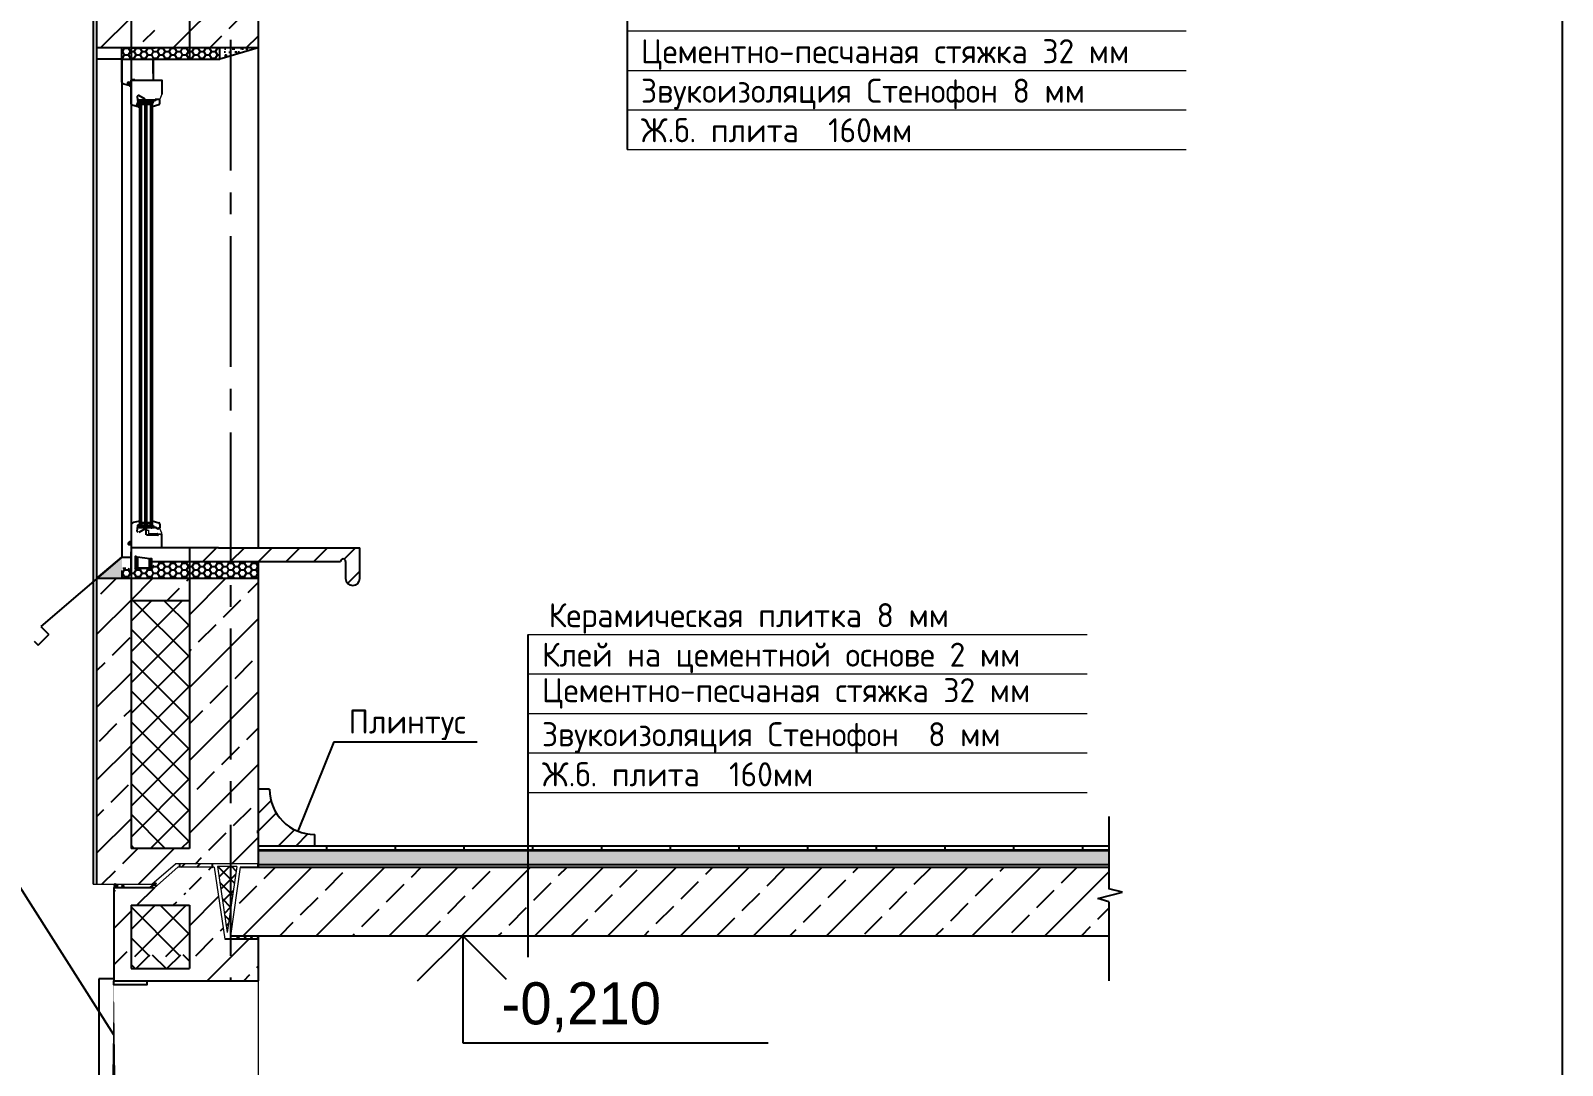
# Model space of a CAD drawing. Header units: millimetres. Extents: x -10163 to 1081624, y -5450 to 417560.
# Drawn here: x 436117 to 458409, y 62884 to 77947 of the extents above; entities that cross this region are included whole.
import ezdxf
from ezdxf.enums import TextEntityAlignment as Align

# ---------------------------------------------------------------- set-up
doc = ezdxf.new("R2010")
doc.units = ezdxf.units.MM
doc.linetypes.add('CENTER2', pattern=[28.575, 19.05, -3.175, 3.175, -3.175])
for name, color, linetype in [('0разрез', 7, 'Continuous'), ('1-VIS', 7, 'Continuous'), ('G_S1', 3, 'Continuous'), ('GASKET', 5, 'Continuous'), ('PVC', 7, 'Continuous'), ('ВЫНОСКИ_Р_СТ', 130, 'Continuous'), ('ГЕРМЕТИК', 50, 'Continuous'), ('НЕНЕСУЩ_СТЕНЫ', 232, 'Continuous'), ('ОКНА_Р_СТ', 90, 'Continuous'), ('оси', 1, 'CENTER2'), ('ПАРКЕТ', 30, 'Continuous'), ('ПРОКЛАДКА', 250, 'Continuous'), ('ПРОЁМЫ', 134, 'Continuous'), ('РАЗДЕЛИТ_ЛИНИИ', 150, 'Continuous'), ('разрез', 40, 'Continuous'), ('УПРУГ_РЕЗ_ПРОКЛАДКА', 130, 'Continuous'), ('УТЕПЛИТЕЛЬ', 30, 'Continuous'), ('ШТРИХ_УРП', 120, 'Continuous')]:
    doc.layers.add(name, color=color, linetype=linetype)
for name, color, linetype, lineweight in [('A-Wall-H', 250, 'Continuous', 20), ('bold', 7, 'Continuous', 35), ('RAZMER', 250, 'Continuous', 13), ('разрез по стене', 150, 'Continuous', 25)]:
    doc.layers.add(name, color=color, linetype=linetype, lineweight=lineweight)
doc.styles.add('GOST-2.304_Type-B', font='GOST Common.ttf')
doc.styles.add('Чертеж250', font='ofont.ru_GOST type B.ttf', dxfattribs={"height": 250})
pattern_1 = [(45, (308651.9, 38309.6), (-530.33, 530.33), []), (45, (309181.4, 38309.6), (-530.33, 530.33), [360, -150])]
pattern_2 = [(45, (308651.88, 38309.6), (-224.5064, 224.5064), []), (135, (308651.88, 38309.6), (-224.5064, -224.5064), [])]

msp = doc.modelspace()

# ---------------------------------------------------------------- hatches: boundary and pattern name
h = msp.add_hatch()
h.set_pattern_fill('ANSI31', color=256, scale=90)
h.set_pattern_definition([(45, (-44772.7, 228.36), (-202.05576, 202.05576), [])])
h.paths.add_polyline_path([(439027.934, 70418.475), (438849.425, 70418.475), (438427.934, 70418.475), (438427.934, 70410.101), (438427.934, 70218.475), (439027.934, 70218.475)])
h.paths.add_polyline_path([(440909.888, 70418.475), (439027.934, 70418.475), (439027.934, 70218.475), (439676.336, 70218.475), (440626.336, 70218.475, -1), (440701.336, 70218.475), (440701.336, 69969.538, 0.959833445), (440909.888, 69969.538)])
at = {"layer": '0разрез'}
h = msp.add_hatch(dxfattribs=at)
h.set_pattern_fill('AR-SAND', color=256, scale=2.5, angle=45)
h.set_pattern_definition([(82.5, (-2266756.48, -212416.24), (-89.345337, 83.6883723), [0, -96.52, 0, -107.95, 0, -103.1875]), (52.5, (-2266756.48, -212416.24), (-47.252732, 206.183213), [0, -52.07, 0, -86.995, 0, -33.3375]), (12.5, (-2266811.71, -212471.47), (139.5749565, 140.083078), [0, -31.75, 0, -114.3, 0, -149.225]), (2.5, (-2266811.71, -212471.47), (95.570277, 174.387695), [0, -15.875, 0, -74.93, 0, -85.725])])
h.paths.add_polyline_path([(437445.195, 70283.904), (437077.934, 69969.538), (437445.195, 69969.538), (437445.195, 70089.537)])
h.paths.add_polyline_path([(437445.195, 85240.436), (437445.195, 85434.434), (437078.365, 85120.436), (437445.195, 85120.436)])
at = {"layer": '1-VIS'}
h = msp.add_hatch(dxfattribs=at)
h.set_pattern_fill('ANSI38', scale=2.594415, style=0)
h.set_pattern_definition([(45, (412647.8324, 126062.488), (-5.824627, 5.824627), []), (135, (412647.8324, 126062.488), (-17.4738809, 5.824627), [20.593166, -12.3558997])])
h.paths.add_polyline_path([(437386.369, 65521.426), (437327.934, 65521.426), (437327.934, 65521.426, -0.781206619), (437327.934, 65469.538), (437386.369, 65469.538)])
at = {"layer": 'ОКНА_Р_СТ'}
h = msp.add_hatch(dxfattribs=at)
h.set_pattern_fill('HONEY', color=0, scale=450, style=0)
h.set_pattern_definition([(0, (371841.38, 117541.504), (84.375, 48.71393), [56.25, -112.5]), (120, (371841.38, 117541.504), (-84.375, 48.71393), [56.25, -112.5]), (60, (371841.38, 117541.504), (2e-07, 97.427858), [-112.5, 56.25])])
h.paths.add_polyline_path([(437444.3, 77695.436), (437444.73, 77533.138), (438337.934, 77533.138), (438527.934, 77533.138), (438595.126, 77533.138), (438870.392, 77533.138), (438870.392, 77695.436)])
h = msp.add_hatch(dxfattribs=at)
h.set_pattern_fill('AR-SAND', color=0, scale=50, style=0)
h.set_pattern_definition([(37.5, (371841.38, 117541.5), (-3.14967, 96.34119), [0, -76, 0, -85, 0, -81.25]), (7.5, (371841.38, 117541.5), (88.48884, 141.1073), [0, -41, 0, -68.5, 0, -26.25]), (327.5, (371779.88, 117541.5), (155.70709, 0.28295), [0, -25, 0, -90, 0, -117.5]), (317.5, (371779.88, 117541.5), (150.30633, 43.88378), [0, -12.5, 0, -59, 0, -67.5])])
h.paths.add_polyline_path([(439427.934, 77695.436), (438927.934, 77695.436), (438927.934, 77561.461)])
h = msp.add_hatch(dxfattribs=at)
h.set_pattern_fill('HONEY', color=0, scale=450, style=0)
h.set_pattern_definition([(0, (371841.38, 117640.606), (84.375, 48.71393), [56.25, -112.5]), (120, (371841.38, 117640.606), (-84.375, 48.71393), [56.25, -112.5]), (60, (371841.38, 117640.606), (2e-07, 97.427858), [-112.5, 56.25])])
h.paths.add_polyline_path([(437895.626, 70119.538), (437445.626, 70119.538), (437445.195, 69969.538), (439427.934, 69969.538), (439427.934, 70218.475), (438787.881, 70218.475), (437899.425, 70218.475)])
at = {"layer": 'ПАРКЕТ'}
h = msp.add_hatch(dxfattribs=at)
h.set_pattern_fill('ANSI32', color=0, scale=1444.738766, style=0)
h.set_pattern_definition([(45, (160442.47, 277923.93), (-383.0942, 383.0942), []), (45, (160697.87, 277923.93), (-383.0942, 383.0942), [])])
h.paths.add_polyline_path([(439593.047, 66905.103), (439427.934, 66905.103), (439427.934, 66079.538), (440253.499, 66079.538), (440253.499, 66244.651, -0.414213562)])
at = {"layer": 'ПРОКЛАДКА'}
h = msp.add_hatch(dxfattribs=at)
h.set_pattern_fill('ANSI31', color=0, scale=1250, style=0)
h.set_pattern_definition([(45, (371941.38, 102590.6), (-110.48543, 110.48543), [])])
h.paths.add_polyline_path([(438761.737, 65769.538), (438761.737, 65819.538), (438286.737, 65819.538), (438286.737, 65769.538)])
at = {"layer": 'разрез по стене', "transparency": 33554687}
h = msp.add_hatch(dxfattribs=at)
h.set_pattern_fill('JIS_STN_2.5', color=9, scale=300)
h.set_pattern_definition(pattern_1)
h.paths.add_polyline_path([(437077.934, 93252.154), (437577.934, 93252.154), (437577.934, 95409.759), (437077.934, 95409.759)])
h.paths.add_polyline_path([(437077.934, 95989.678), (437577.934, 95989.678), (437577.934, 101388.86), (437077.934, 101388.86)])
h.paths.add_polyline_path([(437577.934, 93202.154), (437077.934, 93202.154), (437077.934, 90277.154), (437577.934, 90277.154)])
h.paths.add_polyline_path([(437577.934, 85120.436), (437077.934, 85120.436), (437077.934, 81170.436), (437077.934, 80670.436), (437577.934, 80670.436)])
h.paths.add_polyline_path([(437577.934, 80620.436), (437077.934, 80620.436), (437077.934, 77695.436), (437577.934, 77695.436)])
h.paths.add_polyline_path([(437577.934, 69969.538), (437077.934, 69969.538), (437077.934, 65519.538), (437577.934, 65519.538)])
h = msp.add_hatch(dxfattribs=at)
h.set_pattern_fill('JIS_STN_2.5', color=9, scale=300)
h.set_pattern_definition(pattern_1)
h.paths.add_polyline_path([(439027.934, 69969.538), (438427.934, 69969.538), (438427.934, 65819.538), (439027.934, 65819.538)])
h.paths.add_polyline_path([(439427.934, 69969.538), (439027.934, 69969.538), (439027.934, 65819.538), (439427.934, 65819.538)])
h.paths.add_polyline_path([(438427.934, 69969.538), (437577.934, 69969.538), (437577.934, 69652.482), (438427.934, 69652.482)])
h.paths.add_polyline_path([(438225.41, 65819.538), (438427.934, 65819.538), (438427.934, 66041.71), (437577.934, 66041.71), (437577.934, 65519.538), (437882.877, 65519.538)])
h.paths.add_polyline_path([(439027.934, 79870.436), (438945.763, 79870.436), (438788.392, 80920.436), (438427.934, 80920.436), (438427.934, 77695.436), (439027.934, 77695.436)])
h.paths.add_polyline_path([(439427.934, 79870.436), (439027.934, 79870.436), (439027.934, 77695.436), (439427.934, 77695.436)])
edge = h.paths.add_edge_path(flags=16)
edge.add_arc((439293.236, 77811.925), 6.25, 0, 360)
h.paths.add_polyline_path([(438427.934, 77955.5), (437577.934, 77955.5), (437577.934, 77695.436), (437927.934, 77695.436), (438427.934, 77695.436)])
h.paths.add_polyline_path([(438427.934, 80920.436), (438261.737, 80920.436), (437919.204, 80620.436), (437577.934, 80620.436), (437577.934, 80364.955), (438427.934, 80364.955)])
h.paths.add_polyline_path([(438427.934, 81192.608), (437577.934, 81192.608), (437577.934, 80670.436), (437882.877, 80670.436), (438225.41, 80970.436), (438427.934, 80970.436)])
h.paths.add_polyline_path([(439027.934, 85120.436), (438427.934, 85120.436), (438427.934, 80970.436), (439027.934, 80970.436)])
h.paths.add_polyline_path([(439427.934, 85120.436), (439027.934, 85120.436), (439027.934, 80970.436), (439427.934, 80970.436)])
h.paths.add_polyline_path([(438427.934, 85120.436), (437577.934, 85120.436), (437577.934, 84829.807), (438427.934, 84829.807)])
edge = h.paths.add_edge_path()
edge.add_line((439427.934, 92452.154), (439027.934, 92452.154))
edge.add_line((439027.934, 92452.154), (439033.849, 90394.837))
edge.add_arc((439040.099, 90394.837), 6.25, 0, 180, ccw=False)
edge.add_arc((439040.099, 90394.837), 6.25, -180, 0, ccw=False)
edge.add_line((439033.849, 90394.837), (439033.83, 90277.154))
edge.add_line((439033.83, 90277.154), (439427.934, 90277.154))
edge.add_line((439427.934, 90277.154), (439427.934, 92452.154))
edge = h.paths.add_edge_path(flags=16)
edge.add_arc((439293.236, 90393.644), 6.25, 0, 360)
h.paths.add_polyline_path([(439027.934, 92452.154), (438945.763, 92452.154), (438788.392, 93502.154), (438427.934, 93502.154), (438427.934, 90277.154), (439027.934, 90277.154)])
h.paths.add_polyline_path([(438427.934, 90537.218), (437577.934, 90537.218), (437577.934, 90277.154), (438427.934, 90277.154)])
h.paths.add_polyline_path([(438427.934, 93502.154), (438261.737, 93502.154), (437919.204, 93202.154), (437577.934, 93202.154), (437577.934, 92946.673), (438427.934, 92946.673)])
h.paths.add_polyline_path([(438427.934, 93774.326), (437577.934, 93774.326), (437577.934, 93252.154), (437882.877, 93252.154), (438225.41, 93552.154), (438427.934, 93552.154)])
h.paths.add_polyline_path([(439027.934, 95409.759), (438427.934, 95409.759), (438427.934, 93552.154), (439027.934, 93552.154)])
h.paths.add_polyline_path([(439427.934, 95409.759), (439027.934, 95409.759), (439027.934, 93552.154), (439427.934, 93552.154)])
h.paths.add_polyline_path([(439427.934, 100588.86), (439027.934, 100588.86), (439027.934, 95989.678), (439427.934, 95989.678)])
h.paths.add_polyline_path([(439027.934, 100588.86), (438945.763, 100588.86), (438818.367, 101388.86), (438427.934, 101388.86), (438427.934, 95989.678), (439027.934, 95989.678)])
at = {"layer": 'разрез по стене'}
h = msp.add_hatch(dxfattribs=at)
h.set_pattern_fill('AR-SAND', color=9, scale=3, angle=-90)
h.set_pattern_definition([(307.5, (308651.88, 10617), (146.82397, 4.80009), [0, -115.824, 0, -129.54, 0, -123.825]), (277.5, (308651.88, 10617), (215.04753, -134.85698), [0, -62.484, 0, -104.394, 0, -40.005]), (237.5, (308651.88, 10710.72), (0.43116, -237.29771), [0, -38.1, 0, -137.16, 0, -179.07]), (227.5, (308651.88, 10710.72), (66.8788, -229.06694), [0, -19.05, 0, -89.916, 0, -102.87])])
h.paths.add_polyline_path([(451809.679, 66009.538), (439427.934, 66009.538), (439427.934, 65809.538), (451809.679, 65809.538)])
h = msp.add_hatch(dxfattribs=at)
h.set_pattern_fill('JIS_STN_2.5', color=9, scale=300)
h.set_pattern_definition([(45, (-2266756.5, -212416.24), (-530.33009, 530.33009), []), (45, (-2266227, -212416.24), (-530.33009, 530.33009), [360, -150])])
h.paths.add_polyline_path([(438261.737, 65769.538), (437919.204, 65469.538), (437577.934, 65469.538), (437577.934, 65214.057), (438427.934, 65214.057)])
h.paths.add_polyline_path([(438788.392, 65769.538), (438427.934, 65769.538), (438427.934, 64469.538), (439027.934, 64469.538), (439027.934, 64719.538), (438945.763, 64719.538)])
h.paths.add_polyline_path([(439427.934, 64719.538), (439027.934, 64719.538), (439027.934, 64469.538), (439427.934, 64469.538)])
h.paths.add_polyline_path([(439027.934, 64116.701), (439427.934, 64116.701), (439427.934, 64469.538), (439027.934, 64469.538)])
h.paths.add_polyline_path([(439427.934, 62535.242), (439027.934, 62535.242), (439027.934, 54769.538), (439427.934, 54769.538)])
h.paths.add_polyline_path([(438427.934, 64116.701), (439027.934, 64116.701), (439027.934, 64477.277), (438427.934, 64477.277)])
h.paths.add_polyline_path([(439027.934, 62535.242), (438427.934, 62535.242), (438427.934, 54769.538), (439027.934, 54769.538)])
h.paths.add_polyline_path([(437327.934, 64116.701), (437577.934, 64116.701), (437577.934, 65469.538), (437327.934, 65469.538)])
h.paths.add_polyline_path([(437577.934, 62535.242), (437327.934, 62535.242), (437327.934, 54769.538), (437577.934, 54769.538)])
h = msp.add_hatch(dxfattribs=at)
h.set_pattern_fill('JIS_STN_2.5', color=9, scale=300)
h.set_pattern_definition([(45, (308651.9, 10577), (-530.33, 530.33), []), (45, (309181.4, 10577), (-530.33, 530.33), [360, -150])])
h.paths.add_polyline_path([(451649.83, 65314.45), (452005.717, 65405.615), (451809.679, 65453.684), (451809.679, 65769.538), (439168.996, 65769.538), (439027.934, 64769.538), (439427.934, 64769.538), (451809.679, 64769.538), (451809.679, 65264.724)])
at = {"layer": 'УТЕПЛИТЕЛЬ'}
h = msp.add_hatch(dxfattribs=at)
h.set_pattern_fill('ANSI37', color=0, scale=100, style=0)
h.set_pattern_definition(pattern_2)
h.paths.add_polyline_path([(438427.934, 69652.482), (437577.934, 69652.482), (437577.934, 66041.71), (438427.934, 66041.71)])
h = msp.add_hatch(dxfattribs=at)
h.set_pattern_fill('ANSI37', color=0, scale=1150, style=0)
h.set_pattern_definition([(45, (371941.38, 102590.6), (-101.6466, 101.6466), []), (135, (371941.38, 102590.6), (-101.6466, -101.6466), [])])
h.paths.add_polyline_path([(439119.755, 65778.22), (438837.632, 65778.22), (438978.694, 64819.409)])
h = msp.add_hatch(dxfattribs=at)
h.set_pattern_fill('ANSI37', color=0, scale=100, style=0)
h.set_pattern_definition(pattern_2)
h.paths.add_polyline_path([(437577.934, 65214.057), (437577.934, 64469.538), (438427.934, 64469.538), (438427.934, 65214.057)])
h = msp.add_hatch(dxfattribs=at)
h.set_pattern_fill('ANSI37', color=0, scale=100)
h.set_pattern_definition([(45, (-1963451.6, -331967.07), (-224.506403, 224.506403), []), (135, (-1963451.6, -331967.07), (-224.506403, -224.506403), [])])
h.paths.add_polyline_path([(445882.119, 55369.537), (439427.934, 55369.537), (439427.934, 54769.538), (439568.996, 54769.538), (445884.209, 54769.538)])
h.paths.add_polyline_path([(452209.679, 55369.537), (445882.119, 55369.537), (445884.209, 54769.538), (452209.679, 54769.538)])
h.paths.add_polyline_path([(437577.934, 64293.119), (438427.934, 64293.119), (438427.934, 64494.477), (437577.934, 64494.477)])
h.paths.add_polyline_path([(438427.934, 62358.824), (437577.934, 62358.824), (437577.934, 54769.538), (438427.934, 54769.538)])
at = {"layer": 'ШТРИХ_УРП'}
h = msp.add_hatch(dxfattribs=at)
h.set_pattern_fill('HONEY', color=0, scale=250, style=0)
h.set_pattern_definition([(0, (371712.04, 102590.606), (46.875, 27.063294), [31.25, -62.5]), (120, (371712.04, 102590.606), (-46.875, 27.063294), [31.25, -62.5]), (60, (371712.04, 102590.606), (1e-07, 54.126588), [-62.5, 31.25])])
h.paths.add_polyline_path([(437956.773, 65536.8), (437946.289, 65539.332), (437840.406, 65469.538), (437934.918, 65469.538)])
h = msp.add_hatch(dxfattribs=at)
h.set_pattern_fill('HONEY', color=0, scale=500, style=0)
h.set_pattern_definition([(0, (371941.38, 102390.606), (93.75, 54.126587), [62.5, -125]), (120, (371941.38, 102390.606), (-93.75, 54.126588), [62.5, -125]), (60, (371941.38, 102390.606), (2e-07, 108.253175), [-125, 62.5])])
h.paths.add_polyline_path([(439427.934, 64769.538), (439127.934, 64769.538), (439127.934, 64719.538), (439427.934, 64719.538)])

# ---------------------------------------------------------------- linework, layer by layer
for p, q in [((437898.529, 77234.839), (437898.529, 77223.842)), ((437965.917, 70695.035), (437976.852, 70693.975)), ((437445.195, 70283.904), (437577.934, 70283.904)), ((438849.425, 70418.475), (437577.934, 70418.475)), ((442405.949, 64769.538), (441744.807, 64108.396)), ((442405.949, 64769.538), (442405.949, 63209.618)), ((442405.949, 64769.538), (443035.363, 64140.124)), ((442405.949, 63209.618), (446852.98, 63209.618))]:
    msp.add_line(p, q)
at = {"color": 1, "linetype": 'Continuous', "lineweight": 25}
for p, q in [((437694.09, 76923.313), (437894.141, 76938.254)), ((437894.141, 76923.313), (437694.09, 76938.254)), ((437694.09, 70729.896), (437894.141, 70714.955)), ((437894.141, 70729.896), (437694.09, 70714.955))]:
    msp.add_line(p, q, dxfattribs=at)
at = {"color": 5}
for p, q in [((437729.276, 76904.411), (437729.276, 76909.411)), ((437734.276, 76904.411), (437734.276, 76909.411)), ((437739.276, 76904.411), (437739.276, 76909.411)), ((437744.276, 76904.411), (437744.276, 76909.411)), ((437749.276, 76904.411), (437749.276, 76909.411)), ((437754.276, 76904.411), (437754.276, 76909.411)), ((437759.276, 76904.411), (437759.276, 76909.411)), ((437764.276, 76904.411), (437764.276, 76909.411)), ((437769.276, 76904.411), (437769.276, 76909.411)), ((437774.276, 76904.411), (437774.276, 76909.411)), ((437779.276, 76904.411), (437779.276, 76909.411)), ((437779.276, 76904.411), (437779.276, 76909.411)), ((437784.276, 76904.411), (437784.276, 76909.411)), ((437809.276, 76904.411), (437809.276, 76909.411)), ((437814.276, 76904.411), (437814.276, 76909.411)), ((437819.276, 76904.411), (437819.276, 76909.411)), ((437824.276, 76904.411), (437824.276, 76909.411)), ((437829.276, 76904.411), (437829.276, 76909.411)), ((437834.276, 76904.411), (437834.276, 76909.411)), ((437839.276, 76904.411), (437839.276, 76909.411)), ((437844.276, 76904.411), (437844.276, 76909.411)), ((437849.276, 76904.411), (437849.276, 76909.411)), ((437854.276, 76904.411), (437854.276, 76909.411)), ((437859.276, 76904.411), (437859.276, 76909.411)), ((437859.276, 76904.411), (437859.276, 76909.411)), ((437864.276, 76904.411), (437864.276, 76909.411)), ((437729.276, 76904.411), (437724.276, 76904.411)), ((437729.276, 76899.411), (437724.276, 76899.411)), ((437729.276, 76894.411), (437724.276, 76894.411)), ((437729.276, 76889.411), (437724.276, 76889.411)), ((437729.276, 76884.411), (437724.276, 76884.411)), ((437729.276, 76879.411), (437724.276, 76879.411)), ((437729.276, 76876.911), (437724.276, 76876.911)), ((437729.276, 76876.911), (437729.276, 76871.911)), ((437734.276, 76876.911), (437734.276, 76871.911)), ((437739.276, 76876.911), (437739.276, 76871.911)), ((437744.276, 76876.911), (437744.276, 76871.911)), ((437749.276, 76876.911), (437749.276, 76871.911)), ((437754.276, 76876.911), (437754.276, 76871.911)), ((437759.276, 76876.911), (437759.276, 76871.911)), ((437764.276, 76876.911), (437764.276, 76871.911)), ((437769.276, 76876.911), (437769.276, 76871.911)), ((437774.276, 76876.911), (437774.276, 76871.911)), ((437779.276, 76904.411), (437784.276, 76904.411)), ((437784.276, 76899.411), (437779.276, 76899.411)), ((437784.276, 76894.411), (437779.276, 76894.411)), ((437784.276, 76889.411), (437779.276, 76889.411)), ((437784.276, 76884.411), (437779.276, 76884.411)), ((437784.276, 76879.411), (437779.276, 76879.411)), ((437779.276, 76876.911), (437779.276, 76871.911)), ((437779.276, 76876.911), (437779.276, 76871.911)), ((437779.276, 76876.911), (437784.276, 76876.911)), ((437784.276, 76876.911), (437784.276, 76871.911)), ((437809.276, 76904.411), (437804.276, 76904.411)), ((437809.276, 76899.411), (437804.276, 76899.411)), ((437809.276, 76894.411), (437804.276, 76894.411)), ((437809.276, 76889.411), (437804.276, 76889.411)), ((437809.276, 76884.411), (437804.276, 76884.411)), ((437809.276, 76879.411), (437804.276, 76879.411)), ((437809.276, 76876.911), (437804.276, 76876.911)), ((437809.276, 76876.911), (437809.276, 76871.911)), ((437814.276, 76876.911), (437814.276, 76871.911)), ((437819.276, 76876.911), (437819.276, 76871.911)), ((437824.276, 76876.911), (437824.276, 76871.911)), ((437829.276, 76876.911), (437829.276, 76871.911)), ((437834.276, 76876.911), (437834.276, 76871.911)), ((437839.276, 76876.911), (437839.276, 76871.911)), ((437844.276, 76876.911), (437844.276, 76871.911)), ((437849.276, 76876.911), (437849.276, 76871.911)), ((437854.276, 76876.911), (437854.276, 76871.911)), ((437859.276, 76904.411), (437864.276, 76904.411)), ((437864.276, 76899.411), (437859.276, 76899.411)), ((437864.276, 76894.411), (437859.276, 76894.411)), ((437864.276, 76889.411), (437859.276, 76889.411)), ((437864.276, 76884.411), (437859.276, 76884.411)), ((437864.276, 76879.411), (437859.276, 76879.411)), ((437859.276, 76876.911), (437859.276, 76871.911)), ((437859.276, 76876.911), (437859.276, 76871.911)), ((437859.276, 76876.911), (437864.276, 76876.911)), ((437864.276, 76876.911), (437864.276, 76871.911)), ((437729.276, 70776.297), (437724.276, 70776.297)), ((437729.276, 70773.797), (437724.276, 70773.797)), ((437729.276, 70768.797), (437724.276, 70768.797)), ((437729.276, 70763.797), (437724.276, 70763.797)), ((437729.276, 70758.797), (437724.276, 70758.797)), ((437729.276, 70753.797), (437724.276, 70753.797)), ((437729.276, 70748.797), (437724.276, 70748.797)), ((437729.276, 70776.297), (437729.276, 70781.297)), ((437729.276, 70748.797), (437729.276, 70743.797)), ((437734.276, 70776.297), (437734.276, 70781.297)), ((437734.276, 70748.797), (437734.276, 70743.797)), ((437739.276, 70776.297), (437739.276, 70781.297)), ((437739.276, 70748.797), (437739.276, 70743.797)), ((437744.276, 70776.297), (437744.276, 70781.297)), ((437744.276, 70748.797), (437744.276, 70743.797)), ((437749.276, 70776.297), (437749.276, 70781.297)), ((437749.276, 70748.797), (437749.276, 70743.797)), ((437754.276, 70776.297), (437754.276, 70781.297)), ((437754.276, 70748.797), (437754.276, 70743.797)), ((437759.276, 70776.297), (437759.276, 70781.297)), ((437759.276, 70748.797), (437759.276, 70743.797)), ((437764.276, 70776.297), (437764.276, 70781.297)), ((437764.276, 70748.797), (437764.276, 70743.797)), ((437769.276, 70776.297), (437769.276, 70781.297)), ((437769.276, 70748.797), (437769.276, 70743.797)), ((437774.276, 70776.297), (437774.276, 70781.297)), ((437774.276, 70748.797), (437774.276, 70743.797)), ((437779.276, 70776.297), (437779.276, 70781.297)), ((437779.276, 70776.297), (437779.276, 70781.297)), ((437779.276, 70776.297), (437784.276, 70776.297)), ((437784.276, 70773.797), (437779.276, 70773.797)), ((437784.276, 70768.797), (437779.276, 70768.797)), ((437784.276, 70763.797), (437779.276, 70763.797)), ((437784.276, 70758.797), (437779.276, 70758.797)), ((437784.276, 70753.797), (437779.276, 70753.797)), ((437779.276, 70748.797), (437779.276, 70743.797)), ((437779.276, 70748.797), (437779.276, 70743.797)), ((437779.276, 70748.797), (437784.276, 70748.797)), ((437784.276, 70776.297), (437784.276, 70781.297)), ((437784.276, 70748.797), (437784.276, 70743.797)), ((437809.276, 70776.297), (437804.276, 70776.297)), ((437809.276, 70773.797), (437804.276, 70773.797)), ((437809.276, 70768.797), (437804.276, 70768.797)), ((437809.276, 70763.797), (437804.276, 70763.797)), ((437809.276, 70758.797), (437804.276, 70758.797)), ((437809.276, 70753.797), (437804.276, 70753.797)), ((437809.276, 70748.797), (437804.276, 70748.797)), ((437809.276, 70776.297), (437809.276, 70781.297)), ((437809.276, 70748.797), (437809.276, 70743.797)), ((437814.276, 70776.297), (437814.276, 70781.297)), ((437814.276, 70748.797), (437814.276, 70743.797)), ((437819.276, 70776.297), (437819.276, 70781.297)), ((437819.276, 70748.797), (437819.276, 70743.797)), ((437824.276, 70776.297), (437824.276, 70781.297)), ((437824.276, 70748.797), (437824.276, 70743.797)), ((437829.276, 70776.297), (437829.276, 70781.297)), ((437829.276, 70748.797), (437829.276, 70743.797)), ((437834.276, 70776.297), (437834.276, 70781.297)), ((437834.276, 70748.797), (437834.276, 70743.797)), ((437839.276, 70776.297), (437839.276, 70781.297)), ((437839.276, 70748.797), (437839.276, 70743.797)), ((437844.276, 70776.297), (437844.276, 70781.297)), ((437844.276, 70748.797), (437844.276, 70743.797)), ((437849.276, 70776.297), (437849.276, 70781.297)), ((437849.276, 70748.797), (437849.276, 70743.797)), ((437854.276, 70776.297), (437854.276, 70781.297)), ((437854.276, 70748.797), (437854.276, 70743.797)), ((437859.276, 70776.297), (437859.276, 70781.297)), ((437859.276, 70776.297), (437859.276, 70781.297)), ((437859.276, 70776.297), (437864.276, 70776.297)), ((437864.276, 70773.797), (437859.276, 70773.797)), ((437864.276, 70768.797), (437859.276, 70768.797)), ((437864.276, 70763.797), (437859.276, 70763.797)), ((437864.276, 70758.797), (437859.276, 70758.797)), ((437864.276, 70753.797), (437859.276, 70753.797)), ((437859.276, 70748.797), (437859.276, 70743.797)), ((437859.276, 70748.797), (437859.276, 70743.797)), ((437859.276, 70748.797), (437864.276, 70748.797)), ((437864.276, 70776.297), (437864.276, 70781.297)), ((437864.276, 70748.797), (437864.276, 70743.797))]:
    msp.add_line(p, q, dxfattribs=at)
at = {"ltscale": 10}
msp.add_lwpolyline([(415302.299, 43045.632), (458408.84, 43045.632), (458408.84, 119661.707), (415302.299, 119661.707)], close=True, dxfattribs=at)
at = {"color": 1, "linetype": 'Continuous', "lineweight": 25}
for points in [[(437704.139, 76923.313), (437694.09, 76923.313), (437694.09, 76938.254), (437894.141, 76938.254), (437894.141, 76923.313)], [(437704.139, 70729.896), (437694.09, 70729.896), (437694.09, 70714.955), (437894.141, 70714.955), (437894.141, 70729.896)]]:
    msp.add_lwpolyline(points, close=True, dxfattribs=at)
at = {"color": 5}
for points in [[(437784.276, 76909.411), (437784.276, 76871.911), (437724.276, 76871.911), (437724.276, 76909.411)], [(437864.276, 76909.411), (437864.276, 76871.911), (437804.276, 76871.911), (437804.276, 76909.411)], [(437779.276, 76904.411), (437779.276, 76876.911), (437729.276, 76876.911), (437729.276, 76904.411)], [(437859.276, 76904.411), (437859.276, 76876.911), (437809.276, 76876.911), (437809.276, 76904.411)], [(437784.276, 70743.797), (437784.276, 70781.297), (437724.276, 70781.297), (437724.276, 70743.797)], [(437779.276, 70748.797), (437779.276, 70776.297), (437729.276, 70776.297), (437729.276, 70748.797)], [(437864.276, 70743.797), (437864.276, 70781.297), (437804.276, 70781.297), (437804.276, 70743.797)], [(437859.276, 70748.797), (437859.276, 70776.297), (437809.276, 70776.297), (437809.276, 70748.797)]]:
    msp.add_lwpolyline(points, close=True, dxfattribs=at)
at = {"layer": '0разрез', "ltscale": 10}
for p, q in [((440531.306, 67592.465), (440006.017, 66292.772)), ((440531.306, 67592.465), (442616.16, 67592.465)), ((437919.204, 65469.538), (437577.934, 65469.538))]:
    msp.add_line(p, q, dxfattribs=at)
at = {"layer": '0разрез'}
for p, q in [((437327.934, 63325.972), (435699.169, 65897.139)), ((437577.934, 64293.119), (438427.934, 64293.119)), ((437327.934, 64141.701), (437109.347, 64141.701)), ((437109.347, 64141.701), (437109.347, 62510.242)), ((437327.934, 64141.701), (437327.934, 64116.701)), ((437327.934, 64116.701), (439427.934, 64116.701))]:
    msp.add_line(p, q, dxfattribs=at)
at = {"layer": '0разрез', "lineweight": 15}
msp.add_line((439427.934, 64116.701), (439427.934, 62535.242), dxfattribs=at)
at = {"layer": '0разрез'}
msp.add_lwpolyline([(437327.934, 64116.701, 0, 0, 0), (437327.934, 62535.242, 50, 50, 0), (437327.934, 64116.701, 50, 50, 0)], format="xyseb", dxfattribs=at)
msp.add_lwpolyline([(437327.934, 64116.701), (437807.045, 64116.701), (437807.045, 64056.02), (437327.934, 64056.02)], close=True, dxfattribs=at)
at = {"layer": 'A-Wall-H', "color": 0}
for p, q in [((437882.877, 65519.538), (438225.41, 65819.538)), ((437919.204, 65469.538), (438261.737, 65769.538)), ((439427.934, 65819.538), (438225.41, 65819.538)), ((438788.392, 65769.538), (438261.737, 65769.538)), ((438788.392, 65769.538), (438945.763, 64719.538)), ((438837.632, 65778.22), (438978.694, 64819.409)), ((439119.755, 65778.22), (438837.632, 65778.22)), ((439119.755, 65778.22), (438978.694, 64819.409)), ((439168.996, 65769.538), (439027.934, 64769.538)), ((437027.934, 65519.538), (437882.877, 65519.538))]:
    msp.add_line(p, q, dxfattribs=at)
at = {"layer": 'bold'}
msp.add_arc((437321.463, 65495.482), 26.739, 284.0048999, 75.9951001, dxfattribs=at)
at = {"layer": 'G_S1'}
for points in [[(437704.276, 75334.236), (437704.276, 76923.313), (437724.276, 76923.312), (437724.276, 75334.236)], [(437784.276, 75334.236), (437784.276, 76923.314), (437804.276, 76923.313), (437804.276, 75334.236)], [(437864.276, 75334.236), (437864.276, 76923.314), (437884.276, 76923.313), (437884.276, 75334.236)], [(437724.276, 75334.236), (437724.276, 70729.896), (437704.276, 70729.896), (437704.276, 75334.236)], [(437804.276, 75334.236), (437804.276, 70729.896), (437784.276, 70729.896), (437784.276, 75334.236)], [(437884.276, 75334.236), (437884.276, 70729.9), (437864.276, 70729.9), (437864.276, 75334.236)]]:
    msp.add_lwpolyline(points, dxfattribs=at)
at = {"layer": 'GASKET', "color": 5, "linetype": 'Continuous'}
for points in [[(437563.857, 77188.726, 0.414213562), (437560.357, 77192.226), (437559.857, 77192.226, 0.414213562), (437558.357, 77190.726), (437558.357, 77186.494), (437556.857, 77185.628, -0.577350269), (437552.357, 77188.226), (437552.357, 77190.476, 0.414213562), (437549.857, 77192.976), (437548.357, 77192.976, 0.020024071), (437546.957, 77192.92, 0.390946884), (437542.357, 77187.936), (437542.357, 77163.016, 0.390946884), (437546.957, 77158.032), (437548.357, 77157.976), (437549.857, 77157.976, 0.414213562), (437552.357, 77160.476), (437552.357, 77162.726, -0.577350269), (437556.857, 77165.324), (437558.357, 77164.458), (437558.357, 77144.224), (437575.276, 77139.152, 0.502334175), (437577.207, 77140.589), (437577.207, 77174.398), (437565.02, 77178.051, -0.349418093), (437563.857, 77179.513)], [(437690.926, 76892.522, 0.414213562), (437687.426, 76896.022), (437686.926, 76896.022, 0.414213562), (437685.426, 76894.522), (437685.426, 76890.29), (437683.926, 76889.424, -0.577350269), (437679.426, 76892.022), (437679.426, 76894.272, 0.414213562), (437676.926, 76896.772), (437675.426, 76896.772, 0.020024071), (437674.026, 76896.716, 0.390946884), (437669.426, 76891.732), (437669.426, 76866.812, 0.390946884), (437674.026, 76861.828), (437675.426, 76861.772), (437676.926, 76861.772, 0.414213562), (437679.426, 76864.272), (437679.426, 76866.522, -0.577350269), (437683.926, 76869.12), (437685.426, 76868.254), (437685.426, 76848.02), (437702.345, 76842.948, 0.502334175), (437704.276, 76844.384), (437704.276, 76878.194), (437692.09, 76881.847, -0.349418093), (437690.926, 76883.309)], [(437564.752, 70464.588, -0.414213562), (437561.252, 70461.088), (437560.752, 70461.088, -0.414213562), (437559.252, 70462.588), (437559.252, 70466.82), (437557.752, 70467.686, 0.577350269), (437553.252, 70465.088), (437553.252, 70462.838, -0.414213562), (437550.752, 70460.338), (437549.252, 70460.338, -0.020024071), (437547.852, 70460.394, -0.390946884), (437543.252, 70465.378), (437543.252, 70490.298, -0.390946884), (437547.852, 70495.282), (437549.252, 70495.338), (437550.752, 70495.338, -0.414213562), (437553.252, 70492.838), (437553.252, 70490.588, 0.577350269), (437557.752, 70487.99), (437559.252, 70488.856), (437559.252, 70509.09), (437576.172, 70514.162, -0.502334175), (437578.102, 70512.725), (437578.102, 70478.916), (437565.916, 70475.263, 0.349418093), (437564.752, 70473.801)]]:
    msp.add_lwpolyline(points, format="xyb", close=True, dxfattribs=at)
at = {"layer": 'PVC'}
for p, q in [((437459.07, 77533.138), (437502.041, 77533.138)), ((437737.419, 77533.138), (437780.391, 77533.138)), ((437836.07, 77533.138), (437880.391, 77533.138)), ((437543.73, 77194.888), (437542.23, 77194.888)), ((437542.23, 77159.888), (437543.73, 77159.888)), ((437546.23, 77190.138), (437546.23, 77192.388)), ((437546.23, 77162.388), (437546.23, 77164.638)), ((437552.23, 77188.406), (437550.73, 77187.54)), ((437550.73, 77167.236), (437552.23, 77166.37)), ((437552.23, 77196.638), (437552.23, 77188.406)), ((437552.23, 77166.37), (437552.23, 77148.138)), ((437577.207, 77234.839), (437634.518, 77234.839)), ((437592.442, 77223.842), (437635.413, 77223.842)), ((437870.791, 77223.842), (437913.763, 77223.842)), ((437969.442, 77223.842), (438013.763, 77223.842)), ((437665.678, 76980.013), (437677.874, 76910.845)), ((437683.528, 77000.878), (437667.079, 76984.429)), ((437678.102, 76908.24), (437678.102, 76894.842)), ((437783.102, 76947.667), (437689.563, 77001.672)), ((437785.602, 76929.842), (437785.602, 76943.337)), ((437795.602, 76927.342), (437788.102, 76927.342)), ((437884.276, 76872.603), (437911.9, 76926.479)), ((437922.693, 76933.233), (437938.102, 76933.233)), ((437940.602, 76935.733), (437940.602, 76937.733)), ((437951.102, 76948.233), (437962.661, 76948.233)), ((437962.661, 76948.233), (437994.352, 76948.233)), ((437998.102, 76944.483), (437994.352, 76948.233)), ((437998.102, 76890.066), (437998.102, 76944.483)), ((438024.352, 77027.342), (438021.852, 77027.342)), ((437677.102, 76885.592), (437675.602, 76885.592)), ((437675.602, 76850.592), (437677.102, 76850.592)), ((437679.602, 76880.842), (437679.602, 76883.092)), ((437679.602, 76853.092), (437679.602, 76855.342)), ((437685.602, 76879.11), (437684.102, 76878.244)), ((437684.102, 76857.94), (437685.602, 76857.074)), ((437685.602, 76887.342), (437685.602, 76879.11)), ((437685.602, 76857.074), (437685.602, 76838.842)), ((437884.276, 76844.733), (437884.276, 76900.472)), ((437884.276, 76843.313), (437984.53, 76871.127)), ((437578.102, 70745.932), (437578.102, 70418.475)), ((437578.102, 70745.932), (437578.102, 70418.475)), ((437704.276, 70804.924), (437607.75, 70784.569)), ((437665.678, 70662.304), (437677.874, 70731.472)), ((437678.102, 70734.077), (437678.102, 70747.475)), ((437678.102, 70734.077), (437678.102, 70747.475)), ((437783.102, 70694.65), (437689.563, 70640.645)), ((437785.602, 70712.475), (437785.602, 70698.98)), ((437795.602, 70714.975), (437788.102, 70714.975)), ((437798.102, 70604.975), (437798.102, 70712.475)), ((437884.276, 70809.895), (437984.53, 70782.081)), ((437884.276, 70747.491), (437911.9, 70726.729)), ((437922.693, 70719.975), (437938.102, 70719.975)), ((437940.602, 70717.475), (437940.602, 70715.475)), ((437951.102, 70704.975), (437962.661, 70704.975)), ((437966.214, 70696.719), (437965.123, 70702.909)), ((437976.852, 70693.975), (437975.43, 70702.041)), ((437977.892, 70704.975), (437994.352, 70704.975)), ((437998.102, 70708.725), (437994.352, 70704.975)), ((437998.102, 70763.143), (437998.102, 70708.725)), ((437553.126, 70493.622), (437553.126, 70505.176)), ((437683.528, 70641.439), (437667.079, 70657.888)), ((437968.409, 70599.975), (437803.102, 70599.975)), ((437968.153, 70613.087), (437970.823, 70603.122)), ((438007.937, 70614.051), (437969.702, 70614.972)), ((438021.852, 70614.975), (438007.937, 70614.051)), ((438024.352, 70614.975), (438021.852, 70614.975)), ((438028.102, 70611.225), (438024.352, 70614.975)), ((438028.102, 70418.475), (438028.102, 70611.225)), ((437459.965, 70120.176), (437502.937, 70120.176)), ((437738.315, 70120.176), (437781.287, 70120.176)), ((437836.965, 70120.176), (437881.287, 70120.176)), ((437836.965, 70120.176), (437881.287, 70120.176))]:
    msp.add_line(p, q, dxfattribs=at)
at = {"layer": 'PVC', "linetype": 'Continuous', "lineweight": 0}
for p, q in [((437876.602, 76938.254), (437805.602, 76938.254)), ((437878.102, 76939.754), (437876.602, 76938.254)), ((437879.602, 76938.254), (437878.102, 76939.754)), ((437925.602, 76938.254), (437879.602, 76938.254)), ((437928.102, 76945.754), (437928.102, 76940.754)), ((437939.956, 76948.254), (437930.602, 76948.254)), ((437953.268, 76949.138), (437939.956, 76948.254)), ((437991.852, 76948.233), (437977.937, 76949.158)), ((437994.352, 76948.233), (437991.852, 76948.233)), ((437998.102, 76951.983), (437994.352, 76948.233)), ((438028.102, 77023.233), (437998.102, 76951.983)), ((437803.102, 70712.455), (437803.102, 70679.975)), ((437876.602, 70714.955), (437805.602, 70714.955)), ((437805.602, 70677.475), (437830.602, 70677.475)), ((437872.834, 70704.955), (437815.602, 70704.955)), ((437833.102, 70674.975), (437833.102, 70602.475)), ((437878.102, 70713.455), (437876.602, 70714.955)), ((437879.602, 70714.955), (437878.102, 70713.455)), ((437925.602, 70714.955), (437879.602, 70714.955)), ((437916.506, 70704.955), (437883.37, 70704.955)), ((437928.102, 70707.455), (437928.102, 70712.455)), ((437939.956, 70704.955), (437930.602, 70704.955)), ((437953.268, 70704.071), (437939.956, 70704.955)), ((437975.64, 70701.122), (437976.801, 70694.541)), ((437991.852, 70704.975), (437977.937, 70704.051)), ((437994.352, 70704.975), (437991.852, 70704.975)), ((437998.102, 70701.225), (437994.352, 70704.975)), ((438028.102, 70629.975), (437998.102, 70701.225)), ((437845.602, 70627.475), (437964.812, 70627.475)), ((437979.602, 70614.975), (438007.892, 70614.975)), ((438007.892, 70614.975), (438024.352, 70614.975)), ((438024.352, 70614.975), (438028.102, 70618.725)), ((438028.102, 70618.725), (438028.102, 70629.975))]:
    msp.add_line(p, q, dxfattribs=at)
at = {"layer": 'PVC'}
for points in [[(437550.342, 77146.689), (437474.378, 77167.044, -0.339454259), (437444.73, 77205.681), (437444.73, 77533.138), (437894.73, 77533.138), (437894.73, 77340.388), (437894.73, 77340.388), (437894.73, 77332.888), (437894.73, 77321.638)], [(437683.714, 76837.393), (437607.75, 76857.748, -0.339454259), (437578.102, 76896.385), (437578.102, 77223.842), (438028.102, 77223.842), (438028.102, 77031.092), (438024.352, 77027.342), (438028.102, 77023.592), (438028.102, 77023.592)], [(437659.626, 70121.784, 0.414213562), (437662.126, 70124.284), (437662.126, 70279.081, 0.252263653), (437661.001, 70281.169, -0.152167248), (437654.403, 70289.222, 0.305614685), (437652.086, 70290.784), (437639.626, 70290.784, 0.414213562), (437637.126, 70288.284), (437637.126, 70124.284, 0.414213562), (437639.626, 70121.784)], [(437639.626, 70121.784), (437879.126, 70121.784, 0.414213562), (437881.626, 70124.284), (437881.626, 70233.284, 0.414213562), (437879.126, 70235.784), (437859.126, 70235.784, 0.414213562), (437856.626, 70233.284), (437856.626, 70124.284, 0.414213562), (437859.126, 70121.784)]]:
    msp.add_lwpolyline(points, format="xyb", dxfattribs=at)
msp.add_lwpolyline([(437856.626, 70243.784, 0.414213562), (437859.126, 70241.284), (437879.126, 70241.284, 0.414213562), (437881.626, 70243.784), (437881.626, 70255.784, 0.414213562), (437879.126, 70258.284), (437859.126, 70258.284, 0.414213562), (437856.626, 70255.784)], format="xyb", close=True, dxfattribs=at)
for centre, radius, start, end in [((437542.23, 77177.388), 17.5, 90.0000001, 270.0000001), ((437543.73, 77192.388), 2.5, 0.0000001, 90.0000001), ((437543.73, 77162.388), 2.5, 270.0000001, 0.0000001), ((437549.23, 77190.138), 3, 180.0000001, 300.0000001), ((437549.23, 77164.638), 3, 60.0000001, 180.0000001), ((437550.73, 77148.138), 1.5, 255.0000001, 0.0000001), ((437670.602, 76980.881), 5, 134.8069067, 190.0000001), ((437663.102, 76908.24), 15, 0.0000001, 10.0000001), ((437687.063, 76997.342), 5, 60.0000001, 135.0000001), ((437780.602, 76943.337), 5, 0.0000001, 60.0000001), ((437788.102, 76929.842), 2.5, 180.0000001, 270.0000001), ((437795.602, 76929.842), 2.5, 270.0000001, 0.0000001), ((437922.693, 76921.233), 12, 90, 154.0795289), ((437938.102, 76935.733), 2.5, 270, 0), ((437951.102, 76937.733), 10.5, 90, 180), ((437675.602, 76868.092), 17.5, 90.0000001, 270.0000001), ((437677.102, 76883.092), 2.5, 0.0000001, 90.0000001), ((437677.102, 76853.092), 2.5, 270.0000001, 0.0000001), ((437680.602, 76894.842), 2.5, 180.0000001, 270.0000001), ((437682.602, 76880.842), 3, 180.0000001, 300.0000001), ((437682.602, 76855.342), 3, 60.0000001, 180.0000001), ((437680.602, 76887.342), 5, 0.0000001, 90.0000001), ((437684.102, 76838.842), 1.5, 255.0000001, 0.0000001), ((437978.102, 76890.066), 20, 288.7480945, 0), ((437618.102, 70745.932), 40, 104.9999999, 179.9999999), ((437618.102, 70745.932), 40, 104.9999999, 179.9999999), ((437663.102, 70734.077), 15, 349.9999999, 359.9999999), ((437663.102, 70734.077), 15, 349.9999999, 359.9999999), ((437680.602, 70747.475), 2.5, 89.9999999, 179.9999999), ((437680.602, 70747.475), 2.5, 89.9999999, 179.9999999), ((437703.677, 70699.269), 55.709, 89.383336, 114.4682902), ((437703.677, 70699.269), 55.709, 89.383336, 114.4682902), ((437780.602, 70698.98), 5, 299.9999999, 359.9999999), ((437780.602, 70698.98), 5, 299.9999999, 359.9999999), ((437788.102, 70712.475), 2.5, 89.9999999, 179.9999999), ((437795.602, 70712.475), 2.5, 359.9999999, 89.9999999), ((437922.693, 70731.975), 12, 205.9204711, 270), ((437922.693, 70731.975), 12, 205.9204711, 270), ((437938.102, 70717.475), 2.5, 0, 90), ((437951.102, 70715.475), 10.5, 180, 270), ((437962.661, 70702.475), 2.5, 10, 90), ((437963.752, 70696.285), 2.5, 330, 10), ((437977.892, 70702.475), 2.5, 90, 190), ((437978.102, 70763.143), 20, 0, 71.2519055), ((437551.626, 70505.176), 1.5, 359.9999999, 104.9999999), ((437670.602, 70661.436), 5, 169.9999999, 225.1930933), ((437969.602, 70613.475), 1.5, 86.1999999, 194.9999999), ((437968.409, 70602.475), 2.5, 269.9999999, 14.9999999)]:
    msp.add_arc(centre, radius, start, end, dxfattribs=at)
at = {"layer": 'PVC', "linetype": 'Continuous', "lineweight": 0}
for centre, radius, start, end in [((437805.602, 76940.754), 2.5, 180.0000001, 270.0000001), ((437925.602, 76940.754), 2.5, 270.0000001, 0.0000001), ((437930.602, 76945.754), 2.5, 90.0000001, 180.0000001), ((437805.602, 70712.455), 2.5, 89.9999999, 179.9999999), ((437805.602, 70679.975), 2.5, 179.9999999, 269.9999999), ((437815.602, 70702.455), 2.5, 89.9999999, 179.9999999), ((437830.602, 70674.975), 2.5, 359.9999999, 89.9999999), ((437878.102, 70713.455), 10, 238.2116693, 301.7883305), ((437916.506, 70702.455), 2.5, 19.9932706, 89.9999999), ((437925.602, 70712.455), 2.5, 359.9999999, 89.9999999), ((437930.602, 70707.455), 2.5, 179.9999999, 269.9999999), ((437978.102, 70701.556), 2.5, 93.7999999, 189.9999999), ((437964.812, 70624.975), 2.5, 9.5940681, 89.9999999), ((437979.602, 70627.475), 12.5, 189.5940681, 269.9999999), ((437673.143, 70278.663), 2.5, 89.9999999, 179.9999999), ((437843.489, 70253.695), 5.534, 12.5446329, 56.8679304)]:
    msp.add_arc(centre, radius, start, end, dxfattribs=at)
at = {"layer": 'RAZMER', "color": 0}
for p, q in [((444799.629, 77942.413), (452936.292, 77942.413)), ((444799.629, 77367.413), (452936.292, 77367.413)), ((444799.629, 76792.413), (452936.292, 76792.413)), ((444799.629, 76217.413), (452936.292, 76217.413)), ((443358.806, 69157.539), (451495.469, 69157.539)), ((443358.806, 68582.539), (451495.469, 68582.539)), ((443358.806, 68007.539), (451495.469, 68007.539)), ((443358.806, 67432.539), (451495.469, 67432.539)), ((443358.806, 66857.539), (451495.469, 66857.539))]:
    msp.add_line(p, q, dxfattribs=at)
at = {"layer": 'ВЫНОСКИ_Р_СТ', "color": 0}
for p, q in [((444799.629, 81492.206), (444799.629, 76217.413)), ((443358.806, 64457.746), (443358.806, 69157.539))]:
    msp.add_line(p, q, dxfattribs=at)
at = {"layer": 'ГЕРМЕТИК', "color": 0, "const_width": 25}
msp.add_lwpolyline([(437446.684, 65493.976, 1), (437471.684, 65493.976, 1)], format="xyb", close=True, dxfattribs=at)
at = {"layer": 'НЕНЕСУЩ_СТЕНЫ', "color": 0}
msp.add_line((439427.934, 77695.436), (438277.934, 77695.436), dxfattribs=at)
at = {"layer": 'ОКНА_Р_СТ', "color": 0}
for p, q in [((439427.934, 77695.436), (438870.392, 77533.138)), ((437898.529, 77533.138), (437898.529, 77234.839)), ((437577.934, 70018.971), (437577.934, 70360.101)), ((438427.934, 70418.475), (438427.934, 70410.101)), ((438849.425, 70418.475), (440909.888, 70418.475)), ((438849.425, 70418.475), (440909.888, 70418.475)), ((437881.626, 70218.475), (439676.336, 70218.475)), ((438849.425, 70218.475), (440626.336, 70218.475)), ((438849.425, 70218.475), (440626.336, 70218.475))]:
    msp.add_line(p, q, dxfattribs=at)
for centre, radius, start, end in [((440663.836, 70218.475), 37.5, 0, 180), ((440663.836, 70218.475), 37.5, 0, 180), ((440805.612, 69973.814), 104.364, 182.3482117, 357.6517883)]:
    msp.add_arc(centre, radius, start, end, dxfattribs=at)
at = {"layer": 'оси', "ltscale": 100, "transparency": 33554687}
msp.add_line((439027.934, 106388.86), (439027.934, 64116.701), dxfattribs=at)
at = {"layer": 'ПАРКЕТ', "color": 0}
msp.add_lwpolyline([(439593.047, 66905.103), (439427.934, 66905.103), (439427.934, 66079.538), (440253.499, 66079.538), (440253.499, 66244.651)], dxfattribs=at)
msp.add_arc((440253.499, 66905.103), 660.452, 180, 270, dxfattribs=at)
at = {"layer": 'ПРОКЛАДКА', "color": 0}
for p, q in [((438286.737, 65769.538), (438286.737, 65819.538)), ((438761.737, 65769.538), (438761.737, 65819.538))]:
    msp.add_line(p, q, dxfattribs=at)
at = {"layer": 'ПРОЁМЫ', "color": 0}
msp.add_line((439427.934, 70218.475), (439427.934, 70018.971), dxfattribs=at)
msp.add_line((439427.934, 70218.475), (439427.934, 70018.971), dxfattribs=at)
at = {"layer": 'РАЗДЕЛИТ_ЛИНИИ', "color": 0}
for p, q in [((451809.679, 66507.032), (451809.679, 65453.684)), ((451649.83, 65314.45), (452005.717, 65405.615)), ((451809.679, 65264.724), (451649.83, 65314.45)), ((452005.717, 65405.615), (451809.679, 65453.684)), ((451809.679, 65264.724), (451809.679, 64114.389))]:
    msp.add_line(p, q, dxfattribs=at)
at = {"layer": 'разрез'}
msp.add_line((439427.934, 64719.538), (439427.934, 64469.538), dxfattribs=at)
at = {"layer": 'разрез по стене'}
for p, q in [((437027.934, 80620.436), (437027.934, 65519.538)), ((437077.934, 80620.436), (437077.934, 65519.538)), ((437577.934, 80364.955), (437577.934, 66041.71)), ((438427.934, 80364.955), (438427.934, 77533.138)), ((439427.934, 79920.436), (439427.934, 70418.475)), ((439427.934, 77695.436), (437077.934, 77695.436)), ((437444.3, 77533.138), (437444.3, 77695.436)), ((437577.934, 77695.436), (437577.934, 77695.436)), ((437577.934, 77695.436), (437927.934, 77695.436)), ((438870.392, 77533.138), (438870.392, 77695.436)), ((437444.73, 77533.138), (437077.934, 77533.138)), ((437444.3, 77533.138), (437444.3, 70283.138)), ((437894.73, 77533.138), (438870.392, 77533.138)), ((437444.3, 70283.138), (436265.433, 69274.057)), ((437077.934, 69969.538), (437445.195, 70283.904)), ((437670.643, 70278.663), (437670.626, 70125.008)), ((437846.514, 70258.33), (437673.143, 70281.163)), ((437848.891, 70124.284), (437848.891, 70254.897)), ((438427.934, 70418.475), (438427.934, 66041.71)), ((440909.888, 69969.538), (440909.888, 70418.475)), ((437445.195, 70089.537), (437445.195, 69969.538)), ((437670.626, 70125.008), (437848.891, 70125.008)), ((437670.626, 70125.008), (437848.891, 70125.008)), ((439427.934, 70218.475), (439427.934, 65769.538)), ((440701.336, 70218.475), (440701.336, 69969.538)), ((439427.934, 69969.538), (437077.934, 69969.538)), ((437577.934, 69652.482), (438427.934, 69652.482)), ((436227.833, 68999.181), (436384.071, 69155.419)), ((436265.433, 69274.057), (436384.071, 69155.419)), ((436168.514, 69058.5), (436227.833, 68999.181)), ((439425.92, 66263.825), (439425.92, 66303.825)), ((438427.934, 66041.71), (437577.934, 66041.71)), ((439427.934, 66079.538), (451809.679, 66079.538)), ((439427.934, 66019.538), (451809.679, 66019.538)), ((439427.934, 66009.538), (451809.679, 66009.538)), ((440427.934, 66019.538), (440427.934, 66079.538)), ((441427.934, 66019.538), (441427.934, 66079.538)), ((442427.934, 66019.538), (442427.934, 66079.538)), ((443427.934, 66019.538), (443427.934, 66079.538)), ((444427.934, 66019.538), (444427.934, 66079.538)), ((445427.934, 66019.538), (445427.934, 66079.538)), ((446427.934, 66019.538), (446427.934, 66079.538)), ((447427.934, 66019.538), (447427.934, 66079.538)), ((448427.934, 66019.538), (448427.934, 66079.538)), ((449427.934, 66019.538), (449427.934, 66079.538)), ((450427.934, 66019.538), (450427.934, 66079.538)), ((451427.934, 66019.538), (451427.934, 66079.538)), ((439168.996, 65769.538), (451809.679, 65769.538)), ((439427.934, 65769.538), (439427.934, 65809.538)), ((439427.934, 65809.538), (451809.679, 65809.538)), ((437577.934, 65469.538), (437327.934, 65469.538)), ((437327.934, 65469.538), (437327.934, 64469.538)), ((437577.934, 65214.057), (437577.934, 64469.538)), ((437577.934, 65214.057), (438427.934, 65214.057)), ((438427.934, 65214.057), (438427.934, 64469.538)), ((439427.934, 64719.538), (438945.763, 64719.538)), ((439027.934, 64769.538), (439427.934, 64769.538)), ((439168.996, 64769.538), (451809.679, 64769.538)), ((439427.934, 64769.538), (439427.934, 64116.701)), ((439427.934, 64719.538), (439427.934, 64116.701)), ((437327.934, 64469.538), (437327.934, 64116.701)), ((437577.934, 64469.538), (437577.934, 64293.119)), ((438427.934, 64469.538), (438427.934, 64293.119))]:
    msp.add_line(p, q, dxfattribs=at)
at = {"layer": 'УПРУГ_РЕЗ_ПРОКЛАДКА', "color": 0}
for p, q in [((437946.289, 65539.332), (437840.406, 65469.538)), ((439127.934, 64719.538), (439127.934, 64769.538)), ((439427.934, 64719.538), (439427.934, 64769.538))]:
    msp.add_line(p, q, dxfattribs=at)

# ---------------------------------------------------------------- texts
at = {"style": 'Чертеж250'}
msp.add_text('-0,210', height=612, dxfattribs=at).set_placement((442971.149, 63480.784))
at = {"layer": 'RAZMER', "color": 0, "style": 'GOST-2.304_Type-B'}
for s, p in [('Цементно-песчаная стяжка 32 мм', (444999.629, 77367.413)), ('Звукоизоляция Стенофон 8 мм', (444999.629, 76792.413)), ('Ж.б. плита  160мм', (444999.629, 76217.413)), ('Керамическая плитка 8 мм', (443657.586, 69157.539)), ('Клей на цементной основе 2 мм', (443558.806, 68582.539)), ('Цементно-песчаная стяжка 32 мм', (443558.806, 68065.872)), ('Плинтус', (440745.559, 67608.694)), ('Звукоизоляция Стенофон  8 мм', (443558.806, 67424.206)), ('Ж.б. плита  160мм', (443558.806, 66840.949))]:
    msp.add_text(s, height=350, dxfattribs=at).set_placement(p, align=Align.BOTTOM_LEFT)

doc.saveas('drawing.dxf')
